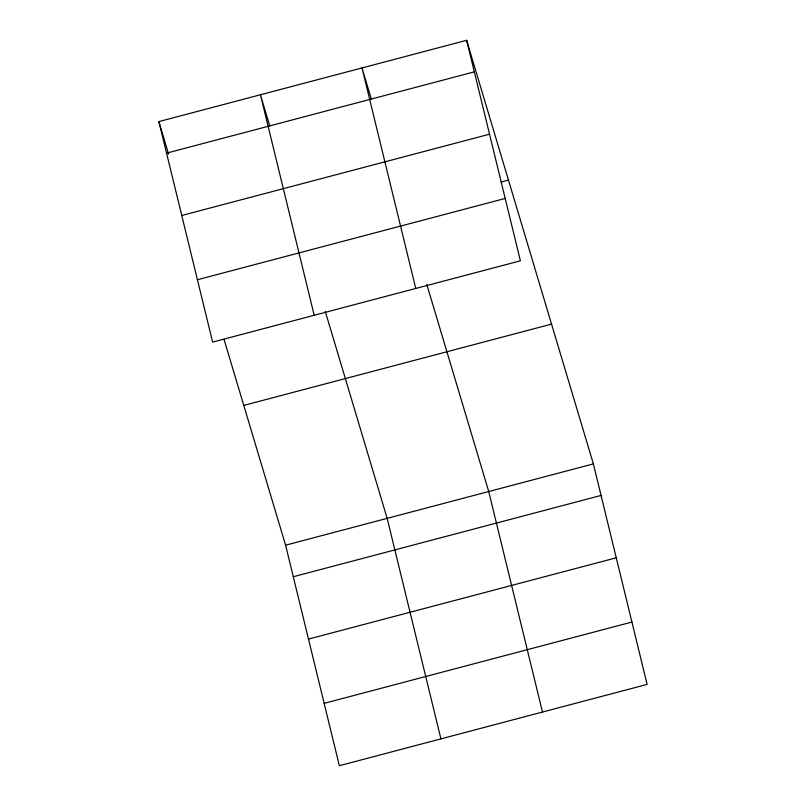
<?xml version="1.0" encoding="UTF-8"?>
<svg xmlns="http://www.w3.org/2000/svg" width="806" height="806" viewBox="0 0 806 806"><rect width="100%" height="100%" fill="white"/><g stroke="black" fill="none" stroke-linecap="round" stroke-linejoin="round"><path stroke-width="1.21" d="M466.644 40.3L520.404 260.812L212.633 342.107L158.873 121.595L466.644 40.3L593.367 463.893L647.127 684.405L339.356 765.7L285.596 545.188L224.028 339.397M166.56 153.14L474.331 71.845M181.763 215.494L489.534 134.199M501.161 182.015L508.465 180.091M197.43 279.742L505.201 198.447M243.785 405.408L551.556 324.113M285.596 545.188L593.367 463.893M293.293 576.733L601.064 495.438M308.486 639.087L616.258 557.802M324.153 703.346L631.924 622.051M371.375 99.269L362.005 67.936L415.755 288.447M426.807 284.538L488.728 491.539L542.478 712.051M269.809 126.099L260.439 94.765L314.199 315.277M325.241 311.368L387.162 518.359L440.922 738.87M158.873 121.595L168.605 154.127"/></g></svg>
